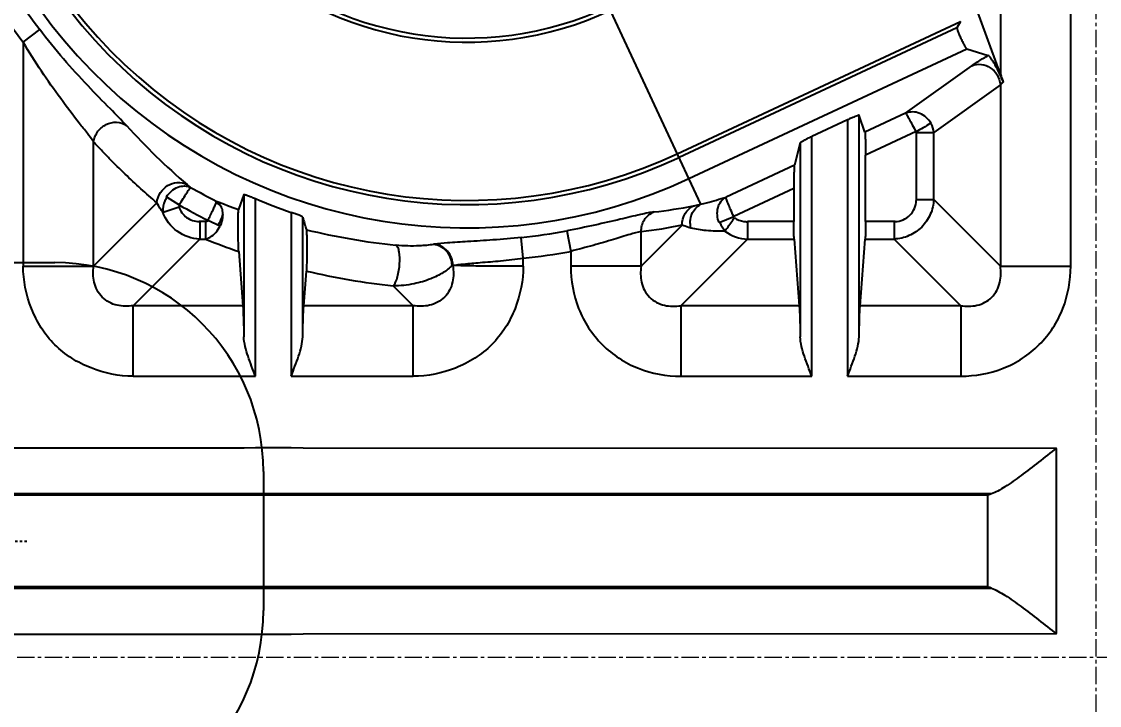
# Model space of a CAD drawing. Header units: millimetres. Extents: x 2748 to 3320, y 1427 to 1884.
# Drawn here: x 2936.55 to 2983.04, y 1665.74 to 1695.22 of the extents above; entities that cross this region are included whole.
import ezdxf

# ---------------------------------------------------------------- set-up
doc = ezdxf.new("R2010")
doc.units = ezdxf.units.MM
doc.linetypes.add('CENTER', pattern=[0.6, 0.375, -0.075, 0.075, -0.075])
doc.linetypes.add('HIDDEN', pattern=[0.2, 0.1, -0.1])
doc.layers.add('21', color=7, linetype='Continuous')
doc.layers.add('center', color=1, linetype='CENTER', lineweight=9)
doc.styles.get("Standard").update_dxf_attribs({"font": 'arial.ttf'})
doc.dimstyles.get("Standard").update_dxf_attribs({"dimtxt": 0.18, "dimasz": 0.18, "dimexe": 0.18, "dimexo": 0.0625, "dimgap": 0.09, "dimtad": 0, "dimtih": 1, "dimtoh": 1, "dimzin": 0, "dimdsep": 46, "dimtxsty": 'Standard', "dimcen": 0.09, "dimadec": 0, "dimazin": 0, "dimtfac": 1, "dimtofl": 0, "dimtmove": 0, "dimatfit": 3, "dimfxl": 0, "dimtolj": 1, "dimtzin": 0, "dimarcsym": 0})

# ---------------------------------------------------------------- blocks, each defined once
blk = doc.blocks.new('*D76')
at = {"color": 4, "lineweight": -2, "transparency": 16777216}
blk.add_line((2930.321, 1695.287), (2925.75, 1693.261), dxfattribs=at)
at = {"color": 4, "transparency": 16777216}
blk.add_solid([(2925.413, 1694.023), (2926.088, 1692.499), (2921.179, 1691.235)], dxfattribs=at)
at = {"layer": 'Defpoints', "color": 0, "transparency": 16777216}
for p in [(2921.179, 1691.235), (2917.979, 1689.817)]:
    blk.add_point(p, dxfattribs=at)
at = {"color": 6, "transparency": 16777216, "insert": (2947.402, 1702.858), "char_height": 5, "attachment_point": 5, "rotation": 23.9043}
blk.add_mtext('\\A1;∅3.50(镶针)', dxfattribs=at)

msp = doc.modelspace()

# ---------------------------------------------------------------- linework, layer by layer
at = {"color": 6}
for p, q in [((2915.979, 1684.826), (2937.979, 1684.826)), ((2946.979, 1675.826), (2946.979, 1669.826))]:
    msp.add_line(p, q, dxfattribs=at)
at = {"color": 1, "linetype": 'CENTER', "ltscale": 0.248791}
msp.add_line((2928.079, 1672.826), (2936.879, 1672.826), dxfattribs=at)
at = {"color": 6}
for centre, start, end in [((2937.979, 1675.826), 0, 90), ((2937.979, 1669.826), 270, 0)]:
    msp.add_arc(centre, 9, start, end, dxfattribs=at)
at = {"layer": '21', "color": 7, "linetype": 'Continuous'}
for p, q in [((2965.849, 1687.341), (2961.227, 1697.252)), ((2978.769, 1696.751), (2978.769, 1692.949)), ((2981.81, 1684.679), (2981.81, 1696.751)), ((2978.769, 1692.949), (2977.754, 1695.736)), ((2936.618, 1694.323), (2937.333, 1694.872)), ((2964.833, 1689.52), (2977.049, 1695.217)), ((2976.898, 1694.95), (2964.908, 1689.359)), ((2977.049, 1695.217), (2976.898, 1694.95)), ((2936.618, 1694.323), (2936.618, 1684.679)), ((2965.333, 1688.447), (2977.322, 1694.038)), ((2977.322, 1694.038), (2978.248, 1693.756)), ((2974.683, 1691.264), (2977.533, 1693.311)), ((2978.769, 1692.494), (2975.896, 1690.43)), ((2978.769, 1692.494), (2978.769, 1684.679)), ((2972.676, 1681.633), (2972.676, 1691.173)), ((2972.931, 1690.448), (2972.676, 1691.173)), ((2974.683, 1691.264), (2972.931, 1690.447)), ((2972.174, 1690.981), (2970.637, 1690.264)), ((2972.174, 1690.981), (2972.174, 1679.928)), ((2970.637, 1679.928), (2970.637, 1690.264)), ((2975.136, 1690.48), (2972.953, 1689.462)), ((2975.136, 1690.48), (2975.136, 1687.507)), ((2975.136, 1690.43), (2975.896, 1690.43)), ((2975.896, 1687.552), (2975.896, 1690.43)), ((2939.659, 1684.679), (2939.659, 1690.03)), ((2970.138, 1689.989), (2969.883, 1689.026)), ((2970.138, 1689.989), (2970.138, 1681.633)), ((2972.953, 1686.602), (2972.953, 1689.462)), ((2969.883, 1689.026), (2966.942, 1687.654)), ((2969.861, 1688.02), (2967.271, 1686.812)), ((2969.861, 1688.02), (2969.861, 1686.602)), ((2939.659, 1684.679), (2942.387, 1687.408)), ((2942.797, 1687.659), (2943.35, 1687.314)), ((2946.138, 1687.761), (2945.912, 1687.118)), ((2946.138, 1687.761), (2946.138, 1681.633)), ((2946.637, 1679.928), (2946.637, 1687.584)), ((2975.136, 1687.552), (2975.896, 1687.552)), ((2975.896, 1687.552), (2978.769, 1684.679)), ((2948.174, 1686.994), (2948.174, 1679.928)), ((2944.485, 1686.602), (2944.203, 1686.602)), ((2944.242, 1686.602), (2944.242, 1685.842)), ((2944.486, 1686.602), (2944.486, 1685.842)), ((2944.584, 1686.654), (2945.12, 1686.408)), ((2948.676, 1681.633), (2948.676, 1686.787)), ((2963.276, 1684.679), (2965.045, 1686.448)), ((2966.634, 1686.549), (2967.271, 1686.812)), ((2967.859, 1686.602), (2967.859, 1685.842)), ((2969.861, 1686.602), (2967.859, 1686.602)), ((2974.23, 1686.602), (2972.953, 1686.602)), ((2974.186, 1686.602), (2974.186, 1685.842)), ((2960.067, 1686.199), (2960.235, 1685.313)), ((2963.276, 1684.679), (2963.276, 1686.163)), ((2944.242, 1685.842), (2941.369, 1682.969)), ((2944.242, 1685.842), (2944.486, 1685.842)), ((2954.35, 1685.616), (2954.32, 1685.611)), ((2958.192, 1685.016), (2958.101, 1685.913)), ((2967.859, 1685.842), (2964.986, 1682.969)), ((2967.859, 1685.842), (2969.876, 1685.842)), ((2969.876, 1685.842), (2970.094, 1682.969)), ((2972.72, 1682.969), (2972.939, 1685.842)), ((2972.939, 1685.842), (2974.186, 1685.842)), ((2977.059, 1682.969), (2974.186, 1685.842)), ((2945.916, 1685.308), (2946.094, 1682.969)), ((2958.192, 1684.679), (2958.192, 1685.016)), ((2960.235, 1685.313), (2960.235, 1684.679)), ((2936.618, 1684.679), (2939.659, 1684.679)), ((2955.152, 1684.699), (2955.12, 1684.711)), ((2963.276, 1684.679), (2960.235, 1684.679)), ((2978.769, 1684.679), (2981.81, 1684.679)), ((2948.72, 1682.969), (2948.834, 1684.464)), ((2953.441, 1682.969), (2952.583, 1683.826)), ((2941.369, 1679.928), (2941.369, 1682.969)), ((2946.094, 1682.969), (2941.369, 1682.969)), ((2953.441, 1682.969), (2948.72, 1682.969)), ((2953.441, 1679.928), (2953.441, 1682.969)), ((2964.986, 1682.969), (2964.986, 1679.928)), ((2970.094, 1682.969), (2964.986, 1682.969)), ((2977.059, 1682.969), (2972.72, 1682.969)), ((2977.059, 1682.969), (2977.059, 1679.928)), ((2941.369, 1679.928), (2946.637, 1679.928)), ((2948.174, 1679.928), (2953.441, 1679.928)), ((2964.986, 1679.928), (2970.637, 1679.928)), ((2972.174, 1679.928), (2977.059, 1679.928)), ((2946.151, 1676.835), (2928.112, 1676.833)), ((2946.635, 1676.838), (2946.151, 1676.835)), ((2948.174, 1676.838), (2946.635, 1676.838)), ((2948.692, 1676.828), (2948.174, 1676.838)), ((2981.192, 1676.818), (2948.692, 1676.828)), ((2981.192, 1668.834), (2981.192, 1676.818)), ((2978.392, 1674.863), (2928.17, 1674.858)), ((2978.211, 1674.797), (2928.182, 1674.797)), ((2978.211, 1674.797), (2978.211, 1670.856)), ((2928.17, 1670.794), (2978.392, 1670.789)), ((2978.211, 1670.856), (2928.182, 1670.856)), ((2928.112, 1668.819), (2946.151, 1668.817)), ((2946.151, 1668.817), (2946.639, 1668.815)), ((2946.639, 1668.815), (2948.177, 1668.815)), ((2948.177, 1668.815), (2948.696, 1668.824)), ((2948.696, 1668.824), (2981.192, 1668.834))]:
    msp.add_line(p, q, dxfattribs=at)
at = {"layer": '21', "color": 8, "linetype": 'HIDDEN'}
msp.add_arc((2988.912, 1672.826), 87.821, 218.45894, 155.70987, dxfattribs=at)
at = {"layer": '21', "color": 7, "linetype": 'Continuous'}
for centre, radius, start, end in [((2988.912, 1672.826), 85.811, 91.12889, 269.34896), ((2988.912, 1672.826), 84.503, 92.75328, 175.97781), ((2988.912, 1672.826), 83.513, 92.75328, 175.96569), ((2955.747, 1709.006), 22.684, 90, 295), ((2955.747, 1709.006), 21.679, 90, 295), ((2955.747, 1709.006), 21.5, 90, 295), ((2955.747, 1709.006), 14.68, 90, 295), ((2955.747, 1709.006), 14.501, 90, 295), ((2955.747, 1709.006), 24.115, 208.2625, 217.5101), ((2955.747, 1709.006), 23.213, 208.2645, 217.509), ((2961.914, 1709.527), 28.059, 222.0495, 229.5083), ((3000.258, 1647.068), 50.145, 119.2517, 120.0718), ((2955.747, 1709.006), 24.083, 240.3738, 243.3558), ((2955.777, 1714.837), 29.423, 248.4014, 250.4091), ((2955.747, 1709.006), 23.279, 246.9627, 251.0159), ((2898.855, 1820.073), 140.092, 288.21729, 288.51882), ((2955.747, 1709.006), 24.985, 240.2703, 243.4616), ((2961.157, 1710.179), 23.322, 276.5577, 280.8081), ((3205.405, 1760.729), 267.165, 196.06734, 196.18829), ((2960.295, 1710.272), 24.292, 277.0483, 281.2762), ((2955.751, 1714.706), 29.29, 256.3375, 264.0201), ((2955.747, 1709.006), 23.213, 275.8212, 280.7275), ((2967.937, 1687.637), 1.797, 234.2585, 267.5383), ((2955.683, 1713.667), 29.994, 248.0801, 250.9966), ((2955.747, 1709.006), 24.115, 275.8212, 280.7276), ((2955.761, 1713.856), 30.197, 256.7384, 263.9597)]:
    msp.add_arc(centre, radius, start, end, dxfattribs=at)
msp.add_ellipse((2972.174, 1690.938), major_axis=(0.502, 0.236), ratio=0.071249, start_param=-0.007238, end_param=0.1507, dxfattribs=at)
for points, knots in [([(2941.078, 1690.734), (2940.853, 1690.98), (2940.289, 1691.54), (2939.365, 1692.481), (2938.337, 1693.612), (2937.663, 1694.44), (2937.333, 1694.872)], [0, 0, 0, 0, 0.179033, 0.426883, 0.708061, 1, 1, 1, 1]), ([(2976.898, 1694.95), (2976.895, 1694.945), (2976.898, 1694.927), (2976.904, 1694.896), (2976.918, 1694.85), (2976.948, 1694.766), (2976.999, 1694.64), (2977.071, 1694.479), (2977.148, 1694.321), (2977.211, 1694.2), (2977.257, 1694.121), (2977.284, 1694.08), (2977.304, 1694.054), (2977.317, 1694.04), (2977.322, 1694.038)], [0, 0, 0, 0, 0.016545, 0.048765, 0.096341, 0.157946, 0.314197, 0.496382, 0.67913, 0.836982, 0.899706, 0.948562, 0.982154, 1, 1, 1, 1]), ([(2939.659, 1690.03), (2939.572, 1690.155), (2939.365, 1690.424), (2938.882, 1691.038), (2938.208, 1691.922), (2937.391, 1693.077), (2936.868, 1693.898), (2936.618, 1694.323)], [0, 0, 0, 0, 0.086152, 0.193677, 0.445324, 0.719232, 1, 1, 1, 1]), ([(2977.533, 1693.311), (2977.632, 1693.383), (2977.869, 1693.534), (2978.111, 1693.677), (2978.248, 1693.756)], [0, 0, 0, 0, 0.435806, 1, 1, 1, 1]), ([(2977.533, 1693.311), (2977.663, 1693.367), (2977.955, 1693.404), (2978.357, 1693.247), (2978.662, 1692.932), (2978.758, 1692.644), (2978.769, 1692.494)], [0, 0, 0, 0, 0.250108, 0.48959, 0.735119, 1, 1, 1, 1]), ([(2978.898, 1692.606), (2978.837, 1692.763), (2978.71, 1693.045), (2978.538, 1693.362), (2978.415, 1693.558), (2978.348, 1693.656), (2978.296, 1693.719), (2978.263, 1693.751), (2978.248, 1693.756)], [0, 0, 0, 0, 0.379289, 0.697704, 0.812604, 0.90146, 0.964275, 1, 1, 1, 1]), ([(2978.769, 1692.949), (2978.779, 1692.921), (2978.821, 1692.807), (2978.865, 1692.693), (2978.898, 1692.606)], [0, 0, 0, 0, 0.239301, 1, 1, 1, 1]), ([(2978.898, 1692.606), (2978.886, 1692.597), (2978.843, 1692.56), (2978.8, 1692.522), (2978.769, 1692.494)], [0, 0, 0, 0, 0.269537, 1, 1, 1, 1]), ([(2972.668, 1691.176), (2972.646, 1691.176), (2972.585, 1691.154), (2972.475, 1691.115), (2972.332, 1691.053), (2972.228, 1691.006), (2972.174, 1690.981)], [0, 0, 0, 0, 0.124793, 0.357922, 0.662922, 1, 1, 1, 1]), ([(2975.779, 1690.823), (2975.674, 1691.014), (2975.41, 1691.255), (2974.986, 1691.342), (2974.776, 1691.303), (2974.683, 1691.264)], [0, 0, 0, 0, 0.513717, 0.761812, 1, 1, 1, 1]), ([(2974.683, 1691.264), (2974.691, 1691.258), (2974.708, 1691.232), (2974.741, 1691.184), (2974.784, 1691.108), (2974.863, 1690.967), (2974.977, 1690.753), (2975.073, 1690.572), (2975.125, 1690.475)], [0, 0, 0, 0, 0.033173, 0.099076, 0.195835, 0.320441, 0.635641, 1, 1, 1, 1]), ([(2939.658, 1690.03), (2939.677, 1690.194), (2939.808, 1690.505), (2940.122, 1690.764), (2940.411, 1690.868), (2940.716, 1690.902), (2940.954, 1690.825), (2941.078, 1690.734)], [0, 0, 0, 0, 0.264515, 0.511508, 0.628772, 0.752803, 1, 1, 1, 1]), ([(2970.138, 1689.989), (2970.14, 1689.996), (2970.157, 1690.009), (2970.188, 1690.031), (2970.237, 1690.061), (2970.327, 1690.111), (2970.461, 1690.181), (2970.575, 1690.236), (2970.636, 1690.264)], [0, 0, 0, 0, 0.034658, 0.104594, 0.205911, 0.333656, 0.647035, 1, 1, 1, 1]), ([(2972.931, 1690.448), (2972.934, 1690.438), (2972.936, 1690.406), (2972.941, 1690.341), (2972.944, 1690.243), (2972.949, 1690.064), (2972.952, 1689.801), (2972.953, 1689.579), (2972.953, 1689.462)], [0, 0, 0, 0, 0.031154, 0.097606, 0.198389, 0.327167, 0.643255, 1, 1, 1, 1]), ([(2942.387, 1687.408), (2941.917, 1687.804), (2941.222, 1688.429), (2940.441, 1689.201), (2939.994, 1689.669), (2939.768, 1689.907), (2939.659, 1690.03)], [0, 0, 0, 0, 0.487191, 0.740094, 0.869187, 1, 1, 1, 1]), ([(2969.883, 1689.026), (2969.88, 1689.014), (2969.878, 1688.977), (2969.873, 1688.907), (2969.87, 1688.805), (2969.866, 1688.623), (2969.862, 1688.359), (2969.861, 1688.137), (2969.861, 1688.02)], [0, 0, 0, 0, 0.036626, 0.108523, 0.211406, 0.339698, 0.650806, 1, 1, 1, 1]), ([(2942.387, 1687.408), (2942.401, 1687.563), (2942.508, 1687.857), (2942.834, 1688.172), (2943.259, 1688.317), (2943.563, 1688.257), (2943.694, 1688.187)], [0, 0, 0, 0, 0.264884, 0.50573, 0.748753, 1, 1, 1, 1]), ([(2942.797, 1687.659), (2942.857, 1687.752), (2943.002, 1687.919), (2943.274, 1688.09), (2943.569, 1688.153), (2943.76, 1688.111), (2943.841, 1688.072)], [0, 0, 0, 0, 0.274576, 0.535929, 0.776889, 1, 1, 1, 1]), ([(2943.35, 1687.314), (2943.408, 1687.407), (2943.517, 1687.581), (2943.646, 1687.786), (2943.733, 1687.922), (2943.781, 1687.994), (2943.816, 1688.041), (2943.833, 1688.066), (2943.841, 1688.072)], [0, 0, 0, 0, 0.364625, 0.680027, 0.804703, 0.901463, 0.967255, 1, 1, 1, 1]), ([(2943.694, 1688.188), (2943.705, 1688.179), (2943.753, 1688.139), (2943.802, 1688.1), (2943.841, 1688.072)], [0, 0, 0, 0, 0.223782, 1, 1, 1, 1]), ([(2942.643, 1687.002), (2942.616, 1687.036), (2942.52, 1687.164), (2942.437, 1687.302), (2942.387, 1687.408)], [0, 0, 0, 0, 0.270933, 1, 1, 1, 1]), ([(2942.814, 1687.648), (2942.783, 1687.599), (2942.681, 1687.4), (2942.638, 1687.169), (2942.65, 1687.003)], [0, 0, 0, 0, 0.25791, 1, 1, 1, 1]), ([(2944.924, 1687.397), (2944.905, 1687.354), (2944.865, 1687.25), (2944.753, 1687.002), (2944.655, 1686.798), (2944.584, 1686.654)], [0, 0, 0, 0, 0.171798, 0.408741, 1, 1, 1, 1]), ([(2944.947, 1687.48), (2944.948, 1687.471), (2944.939, 1687.442), (2944.93, 1687.415), (2944.924, 1687.397)], [0, 0, 0, 0, 0.336648, 1, 1, 1, 1]), ([(2944.947, 1687.48), (2944.962, 1687.471), (2945.027, 1687.423), (2945.082, 1687.361), (2945.117, 1687.309)], [0, 0, 0, 0, 0.223651, 1, 1, 1, 1]), ([(2946.138, 1687.761), (2946.139, 1687.765), (2946.16, 1687.763), (2946.187, 1687.757), (2946.238, 1687.741), (2946.328, 1687.709), (2946.464, 1687.656), (2946.577, 1687.61), (2946.637, 1687.584)], [0, 0, 0, 0, 0.024458, 0.085407, 0.181933, 0.309528, 0.63217, 1, 1, 1, 1]), ([(2965.422, 1686.316), (2965.397, 1686.413), (2965.381, 1686.62), (2965.461, 1687.01), (2965.679, 1687.255), (2965.849, 1687.341)], [0, 0, 0, 0, 0.253397, 0.515372, 1, 1, 1, 1]), ([(2965.53, 1687.271), (2965.555, 1687.275), (2965.662, 1687.297), (2965.768, 1687.321), (2965.849, 1687.341)], [0, 0, 0, 0, 0.234915, 1, 1, 1, 1]), ([(2965.849, 1687.341), (2965.932, 1687.362), (2966.298, 1687.458), (2966.661, 1687.566), (2966.941, 1687.654)], [0, 0, 0, 0, 0.224374, 1, 1, 1, 1]), ([(2966.634, 1686.549), (2966.555, 1686.751), (2966.526, 1687.097), (2966.706, 1687.476), (2966.858, 1687.609), (2966.942, 1687.654)], [0, 0, 0, 0, 0.525853, 0.770806, 1, 1, 1, 1]), ([(2967.271, 1686.812), (2967.225, 1686.912), (2967.141, 1687.099), (2967.046, 1687.323), (2966.988, 1687.473), (2966.959, 1687.556), (2966.944, 1687.612), (2966.938, 1687.644), (2966.942, 1687.654)], [0, 0, 0, 0, 0.363807, 0.678346, 0.802649, 0.899262, 0.96542, 1, 1, 1, 1]), ([(2975.896, 1687.552), (2975.887, 1687.332), (2975.785, 1686.892), (2975.406, 1686.332), (2974.846, 1685.952), (2974.405, 1685.851), (2974.186, 1685.842)], [0, 0, 0, 0, 0.249494, 0.500013, 0.750522, 1, 1, 1, 1]), ([(2974.23, 1686.594), (2974.462, 1686.605), (2974.941, 1686.796), (2975.133, 1687.276), (2975.143, 1687.507)], [0, 0, 0, 0, 0.500015, 1, 1, 1, 1]), ([(2944.242, 1685.842), (2943.898, 1685.855), (2943.203, 1686.09), (2942.761, 1686.678), (2942.643, 1687.002)], [0, 0, 0, 0, 0.499462, 1, 1, 1, 1]), ([(2943.335, 1687.231), (2943.395, 1687.053), (2943.63, 1686.724), (2944.014, 1686.602), (2944.202, 1686.595)], [0, 0, 0, 0, 0.498148, 1, 1, 1, 1]), ([(2943.356, 1687.31), (2943.347, 1687.294), (2943.342, 1687.267), (2943.348, 1687.242), (2943.35, 1687.236)], [0, 0, 0, 0, 0.729354, 1, 1, 1, 1]), ([(2945.224, 1686.89), (2945.211, 1686.857), (2945.152, 1686.708), (2945.086, 1686.562), (2945.031, 1686.449)], [0, 0, 0, 0, 0.21797, 1, 1, 1, 1]), ([(2945.117, 1687.309), (2945.154, 1687.251), (2945.192, 1687.149), (2945.219, 1687.006), (2945.226, 1686.928), (2945.224, 1686.889)], [0, 0, 0, 0, 0.473755, 0.731913, 1, 1, 1, 1]), ([(2945.224, 1686.889), (2945.224, 1686.849), (2945.213, 1686.685), (2945.167, 1686.524), (2945.12, 1686.408)], [0, 0, 0, 0, 0.242429, 1, 1, 1, 1]), ([(2945.916, 1685.308), (2945.907, 1685.423), (2945.897, 1685.731), (2945.888, 1686.157), (2945.889, 1686.565), (2945.891, 1686.838), (2945.902, 1687.014), (2945.904, 1687.096), (2945.912, 1687.118)], [0, 0, 0, 0, 0.191025, 0.510132, 0.705477, 0.867574, 0.962016, 1, 1, 1, 1]), ([(2948.676, 1686.787), (2948.675, 1686.792), (2948.657, 1686.803), (2948.628, 1686.82), (2948.579, 1686.842), (2948.489, 1686.88), (2948.352, 1686.931), (2948.236, 1686.972), (2948.174, 1686.994)], [0, 0, 0, 0, 0.032132, 0.098505, 0.196809, 0.323035, 0.639024, 1, 1, 1, 1]), ([(2963.821, 1687.009), (2963.738, 1687), (2963.546, 1686.965), (2963.063, 1686.86), (2962.301, 1686.675), (2961.244, 1686.433), (2960.474, 1686.276), (2960.067, 1686.199)], [0, 0, 0, 0, 0.064566, 0.152522, 0.386116, 0.677009, 1, 1, 1, 1]), ([(2963.276, 1686.163), (2963.274, 1686.338), (2963.368, 1686.698), (2963.656, 1686.944), (2963.821, 1687.009)], [0, 0, 0, 0, 0.49702, 1, 1, 1, 1]), ([(2965.045, 1686.448), (2965.042, 1686.618), (2965.126, 1686.959), (2965.384, 1687.2), (2965.53, 1687.271)], [0, 0, 0, 0, 0.510314, 1, 1, 1, 1]), ([(2944.485, 1686.602), (2944.505, 1686.602), (2944.544, 1686.608), (2944.575, 1686.637), (2944.583, 1686.654)], [0, 0, 0, 0, 0.50228, 1, 1, 1, 1]), ([(2944.486, 1685.841), (2944.552, 1685.857), (2944.82, 1685.968), (2945.025, 1686.21), (2945.11, 1686.413)], [0, 0, 0, 0, 0.235962, 1, 1, 1, 1]), ([(2965.422, 1686.316), (2965.388, 1686.325), (2965.259, 1686.36), (2965.133, 1686.406), (2965.045, 1686.448)], [0, 0, 0, 0, 0.267277, 1, 1, 1, 1]), ([(2966.901, 1686.198), (2966.928, 1686.236), (2967.063, 1686.429), (2967.199, 1686.62), (2967.306, 1686.775)], [0, 0, 0, 0, 0.200064, 1, 1, 1, 1]), ([(2967.298, 1686.763), (2967.419, 1686.679), (2967.612, 1686.605), (2967.809, 1686.591), (2967.859, 1686.591)], [0, 0, 0, 0, 0.746485, 1, 1, 1, 1]), ([(2969.876, 1685.842), (2969.868, 1685.939), (2969.864, 1686.193), (2969.861, 1686.446), (2969.861, 1686.602)], [0, 0, 0, 0, 0.38589, 1, 1, 1, 1]), ([(2972.953, 1686.602), (2972.953, 1686.446), (2972.95, 1686.193), (2972.946, 1685.939), (2972.939, 1685.842)], [0, 0, 0, 0, 0.614116, 1, 1, 1, 1]), ([(2948.833, 1686.245), (2948.84, 1686.221), (2948.842, 1686.137), (2948.851, 1685.966), (2948.854, 1685.712), (2948.856, 1685.32), (2948.85, 1684.898), (2948.843, 1684.582), (2948.834, 1684.464)], [0, 0, 0, 0, 0.042414, 0.139581, 0.288844, 0.469033, 0.800193, 1, 1, 1, 1]), ([(2963.276, 1686.163), (2963.116, 1686.131), (2962.718, 1686.024), (2962.034, 1685.811), (2961.181, 1685.557), (2960.56, 1685.398), (2960.235, 1685.313)], [0, 0, 0, 0, 0.154791, 0.390861, 0.681574, 1, 1, 1, 1]), ([(2966.887, 1686.178), (2966.618, 1686.174), (2966.126, 1686.189), (2965.638, 1686.263), (2965.422, 1686.316)], [0, 0, 0, 0, 0.547191, 1, 1, 1, 1]), ([(2952.583, 1683.826), (2952.626, 1683.869), (2952.699, 1684.001), (2952.775, 1684.231), (2952.83, 1684.498), (2952.869, 1684.853), (2952.865, 1685.189), (2952.803, 1685.458), (2952.738, 1685.56), (2952.7, 1685.576)], [0, 0, 0, 0, 0.099015, 0.23902, 0.395559, 0.542676, 0.822143, 0.932593, 1, 1, 1, 1]), ([(2954.32, 1685.611), (2954.119, 1685.576), (2953.579, 1685.529), (2953.035, 1685.541), (2952.7, 1685.576)], [0, 0, 0, 0, 0.376193, 1, 1, 1, 1]), ([(2955.12, 1684.711), (2955.116, 1684.929), (2954.954, 1685.372), (2954.53, 1685.592), (2954.32, 1685.611)], [0, 0, 0, 0, 0.50869, 1, 1, 1, 1]), ([(2958.101, 1685.913), (2957.695, 1685.871), (2956.925, 1685.803), (2955.863, 1685.734), (2955.018, 1685.685), (2954.538, 1685.648), (2954.35, 1685.616)], [0, 0, 0, 0, 0.325165, 0.616406, 0.848293, 1, 1, 1, 1]), ([(2955.152, 1684.7), (2955.152, 1684.921), (2955.024, 1685.268), (2954.672, 1685.543), (2954.457, 1685.607), (2954.35, 1685.616)], [0, 0, 0, 0, 0.504557, 0.754937, 1, 1, 1, 1]), ([(2955.151, 1684.7), (2955.304, 1684.734), (2955.697, 1684.777), (2956.385, 1684.837), (2957.246, 1684.903), (2957.866, 1684.976), (2958.192, 1685.016)], [0, 0, 0, 0, 0.153392, 0.386785, 0.677912, 1, 1, 1, 1]), ([(2941.369, 1679.928), (2940.75, 1679.928), (2939.81, 1680.122), (2938.694, 1680.678), (2937.955, 1681.263), (2937.373, 1682.004), (2936.807, 1683.116), (2936.618, 1684.059), (2936.618, 1684.679)], [0, 0, 0, 0, 0.249205, 0.37458, 0.499711, 0.62513, 0.750417, 1, 1, 1, 1]), ([(2941.369, 1682.969), (2941.138, 1682.936), (2940.771, 1682.937), (2940.316, 1683.102), (2940.014, 1683.325), (2939.791, 1683.628), (2939.627, 1684.083), (2939.625, 1684.448), (2939.659, 1684.679)], [0, 0, 0, 0, 0.243663, 0.370981, 0.500265, 0.629964, 0.756741, 1, 1, 1, 1]), ([(2955.12, 1684.711), (2955.01, 1684.59), (2954.717, 1684.363), (2954.16, 1684.091), (2953.434, 1683.882), (2952.883, 1683.823), (2952.583, 1683.826)], [0, 0, 0, 0, 0.177828, 0.400284, 0.673167, 1, 1, 1, 1]), ([(2955.152, 1684.699), (2955.187, 1684.466), (2955.19, 1684.096), (2955.03, 1683.634), (2954.808, 1683.326), (2954.503, 1683.1), (2954.043, 1682.936), (2953.674, 1682.935), (2953.441, 1682.969)], [0, 0, 0, 0, 0.243878, 0.371107, 0.500384, 0.630284, 0.75688, 1, 1, 1, 1]), ([(2958.192, 1684.679), (2958.192, 1684.06), (2957.998, 1683.12), (2957.442, 1682.005), (2956.857, 1681.265), (2956.116, 1680.683), (2955.004, 1680.117), (2954.062, 1679.928), (2953.441, 1679.928)], [0, 0, 0, 0, 0.249205, 0.374579, 0.49971, 0.62513, 0.750417, 1, 1, 1, 1]), ([(2958.192, 1684.679), (2957.865, 1684.678), (2957.242, 1684.678), (2956.383, 1684.676), (2955.697, 1684.688), (2955.306, 1684.7), (2955.151, 1684.7)], [0, 0, 0, 0, 0.322849, 0.614324, 0.847575, 1, 1, 1, 1]), ([(2960.235, 1684.679), (2960.247, 1684.058), (2960.457, 1682.802), (2961.507, 1681.199), (2963.11, 1680.151), (2964.366, 1679.938), (2964.986, 1679.928)], [0, 0, 0, 0, 0.250133, 0.500024, 0.749898, 1, 1, 1, 1]), ([(2963.276, 1684.679), (2963.242, 1684.448), (2963.244, 1684.081), (2963.407, 1683.625), (2963.628, 1683.321), (2963.932, 1683.1), (2964.388, 1682.936), (2964.755, 1682.935), (2964.986, 1682.969)], [0, 0, 0, 0, 0.243799, 0.37067, 0.499996, 0.629324, 0.756201, 1, 1, 1, 1]), ([(2977.059, 1682.969), (2977.291, 1682.94), (2977.778, 1682.928), (2978.458, 1683.28), (2978.801, 1683.959), (2978.803, 1684.448), (2978.769, 1684.679)], [0, 0, 0, 0, 0.245134, 0.499508, 0.755178, 1, 1, 1, 1]), ([(2977.059, 1679.928), (2977.679, 1679.939), (2978.935, 1680.15), (2980.539, 1681.199), (2981.586, 1682.803), (2981.8, 1684.058), (2981.81, 1684.679)], [0, 0, 0, 0, 0.250133, 0.500024, 0.749898, 1, 1, 1, 1]), ([(2946.094, 1682.969), (2946.107, 1682.794), (2946.123, 1682.349), (2946.134, 1681.904), (2946.138, 1681.633)], [0, 0, 0, 0, 0.392179, 1, 1, 1, 1]), ([(2948.676, 1681.633), (2948.681, 1681.904), (2948.691, 1682.349), (2948.707, 1682.794), (2948.72, 1682.969)], [0, 0, 0, 0, 0.607821, 1, 1, 1, 1]), ([(2970.094, 1682.969), (2970.107, 1682.794), (2970.123, 1682.349), (2970.134, 1681.904), (2970.138, 1681.633)], [0, 0, 0, 0, 0.392179, 1, 1, 1, 1]), ([(2972.676, 1681.633), (2972.681, 1681.904), (2972.691, 1682.349), (2972.707, 1682.794), (2972.72, 1682.969)], [0, 0, 0, 0, 0.607821, 1, 1, 1, 1]), ([(2946.64, 1679.928), (2946.526, 1680.215), (2946.315, 1680.766), (2946.143, 1681.348), (2946.138, 1681.633)], [0, 0, 0, 0, 0.520114, 1, 1, 1, 1]), ([(2948.174, 1679.928), (2948.287, 1680.215), (2948.453, 1680.641), (2948.628, 1681.21), (2948.674, 1681.495), (2948.676, 1681.633)], [0, 0, 0, 0, 0.51943, 0.76751, 1, 1, 1, 1]), ([(2970.64, 1679.928), (2970.526, 1680.215), (2970.315, 1680.766), (2970.143, 1681.348), (2970.138, 1681.633)], [0, 0, 0, 0, 0.520114, 1, 1, 1, 1]), ([(2972.174, 1679.928), (2972.287, 1680.215), (2972.453, 1680.641), (2972.628, 1681.21), (2972.674, 1681.495), (2972.676, 1681.633)], [0, 0, 0, 0, 0.51943, 0.76751, 1, 1, 1, 1]), ([(2981.192, 1676.837), (2980.934, 1676.633), (2980.429, 1676.234), (2979.692, 1675.67), (2979.111, 1675.246), (2978.681, 1674.987), (2978.484, 1674.894), (2978.391, 1674.863)], [0, 0, 0, 0, 0.287021, 0.562579, 0.810141, 0.914839, 1, 1, 1, 1]), ([(2978.392, 1674.863), (2978.375, 1674.858), (2978.314, 1674.838), (2978.254, 1674.815), (2978.211, 1674.797)], [0, 0, 0, 0, 0.271652, 1, 1, 1, 1]), ([(2978.392, 1670.789), (2978.375, 1670.795), (2978.314, 1670.814), (2978.254, 1670.837), (2978.211, 1670.856)], [0, 0, 0, 0, 0.271651, 1, 1, 1, 1]), ([(2978.391, 1670.79), (2978.484, 1670.759), (2978.681, 1670.665), (2979.11, 1670.406), (2979.693, 1669.983), (2980.429, 1669.419), (2980.934, 1669.019), (2981.192, 1668.815)], [0, 0, 0, 0, 0.085169, 0.189881, 0.437424, 0.712981, 1, 1, 1, 1])]:
    msp.add_open_spline(points, degree=3, knots=knots, dxfattribs=at)
for points in [[(2975.896, 1690.43), (2975.887, 1690.566), (2975.846, 1690.704), (2975.779, 1690.823)], [(2945.117, 1687.309), (2945.057, 1687.348), (2944.991, 1687.377), (2944.924, 1687.397)], [(2966.663, 1686.561), (2966.717, 1686.427), (2966.799, 1686.3), (2966.901, 1686.198)], [(2967.301, 1686.768), (2967.295, 1686.785), (2967.282, 1686.799), (2967.271, 1686.812)]]:
    msp.add_open_spline(points, degree=3, dxfattribs=at)
at = {"layer": 'center', "color": 1, "linetype": 'CENTER', "ltscale": 1.990328}
for p, q in [((2982.907, 1507.826), (2982.907, 1827.826)), ((2822.907, 1667.826), (3142.907, 1667.826))]:
    msp.add_line(p, q, dxfattribs=at)

# ---------------------------------------------------------------- dimensions: what is measured, and where the dimension line sits
dim = msp.add_diameter_dim_2p(p1=(2917.979, 1689.817), p2=(2921.179, 1691.235), text='<>(镶针)', dimstyle='Standard', override={"dimtxt": 5, "dimasz": 5, "dimexe": 0, "dimexo": 0, "dimgap": 0, "dimtih": 0, "dimtoh": 0, "dimzin": 0, "dimcen": 0, "dimclrd": 4, "dimclre": 4, "dimclrt": 6, "dimadec": 2, "dimtp": 0, "dimtm": 0, "dimtzin": 0})
dim.commit()
dim.dimension.update_dxf_attribs({"geometry": '*D76', "text_midpoint": (2947.402, 1702.858)})

doc.saveas('drawing.dxf')
